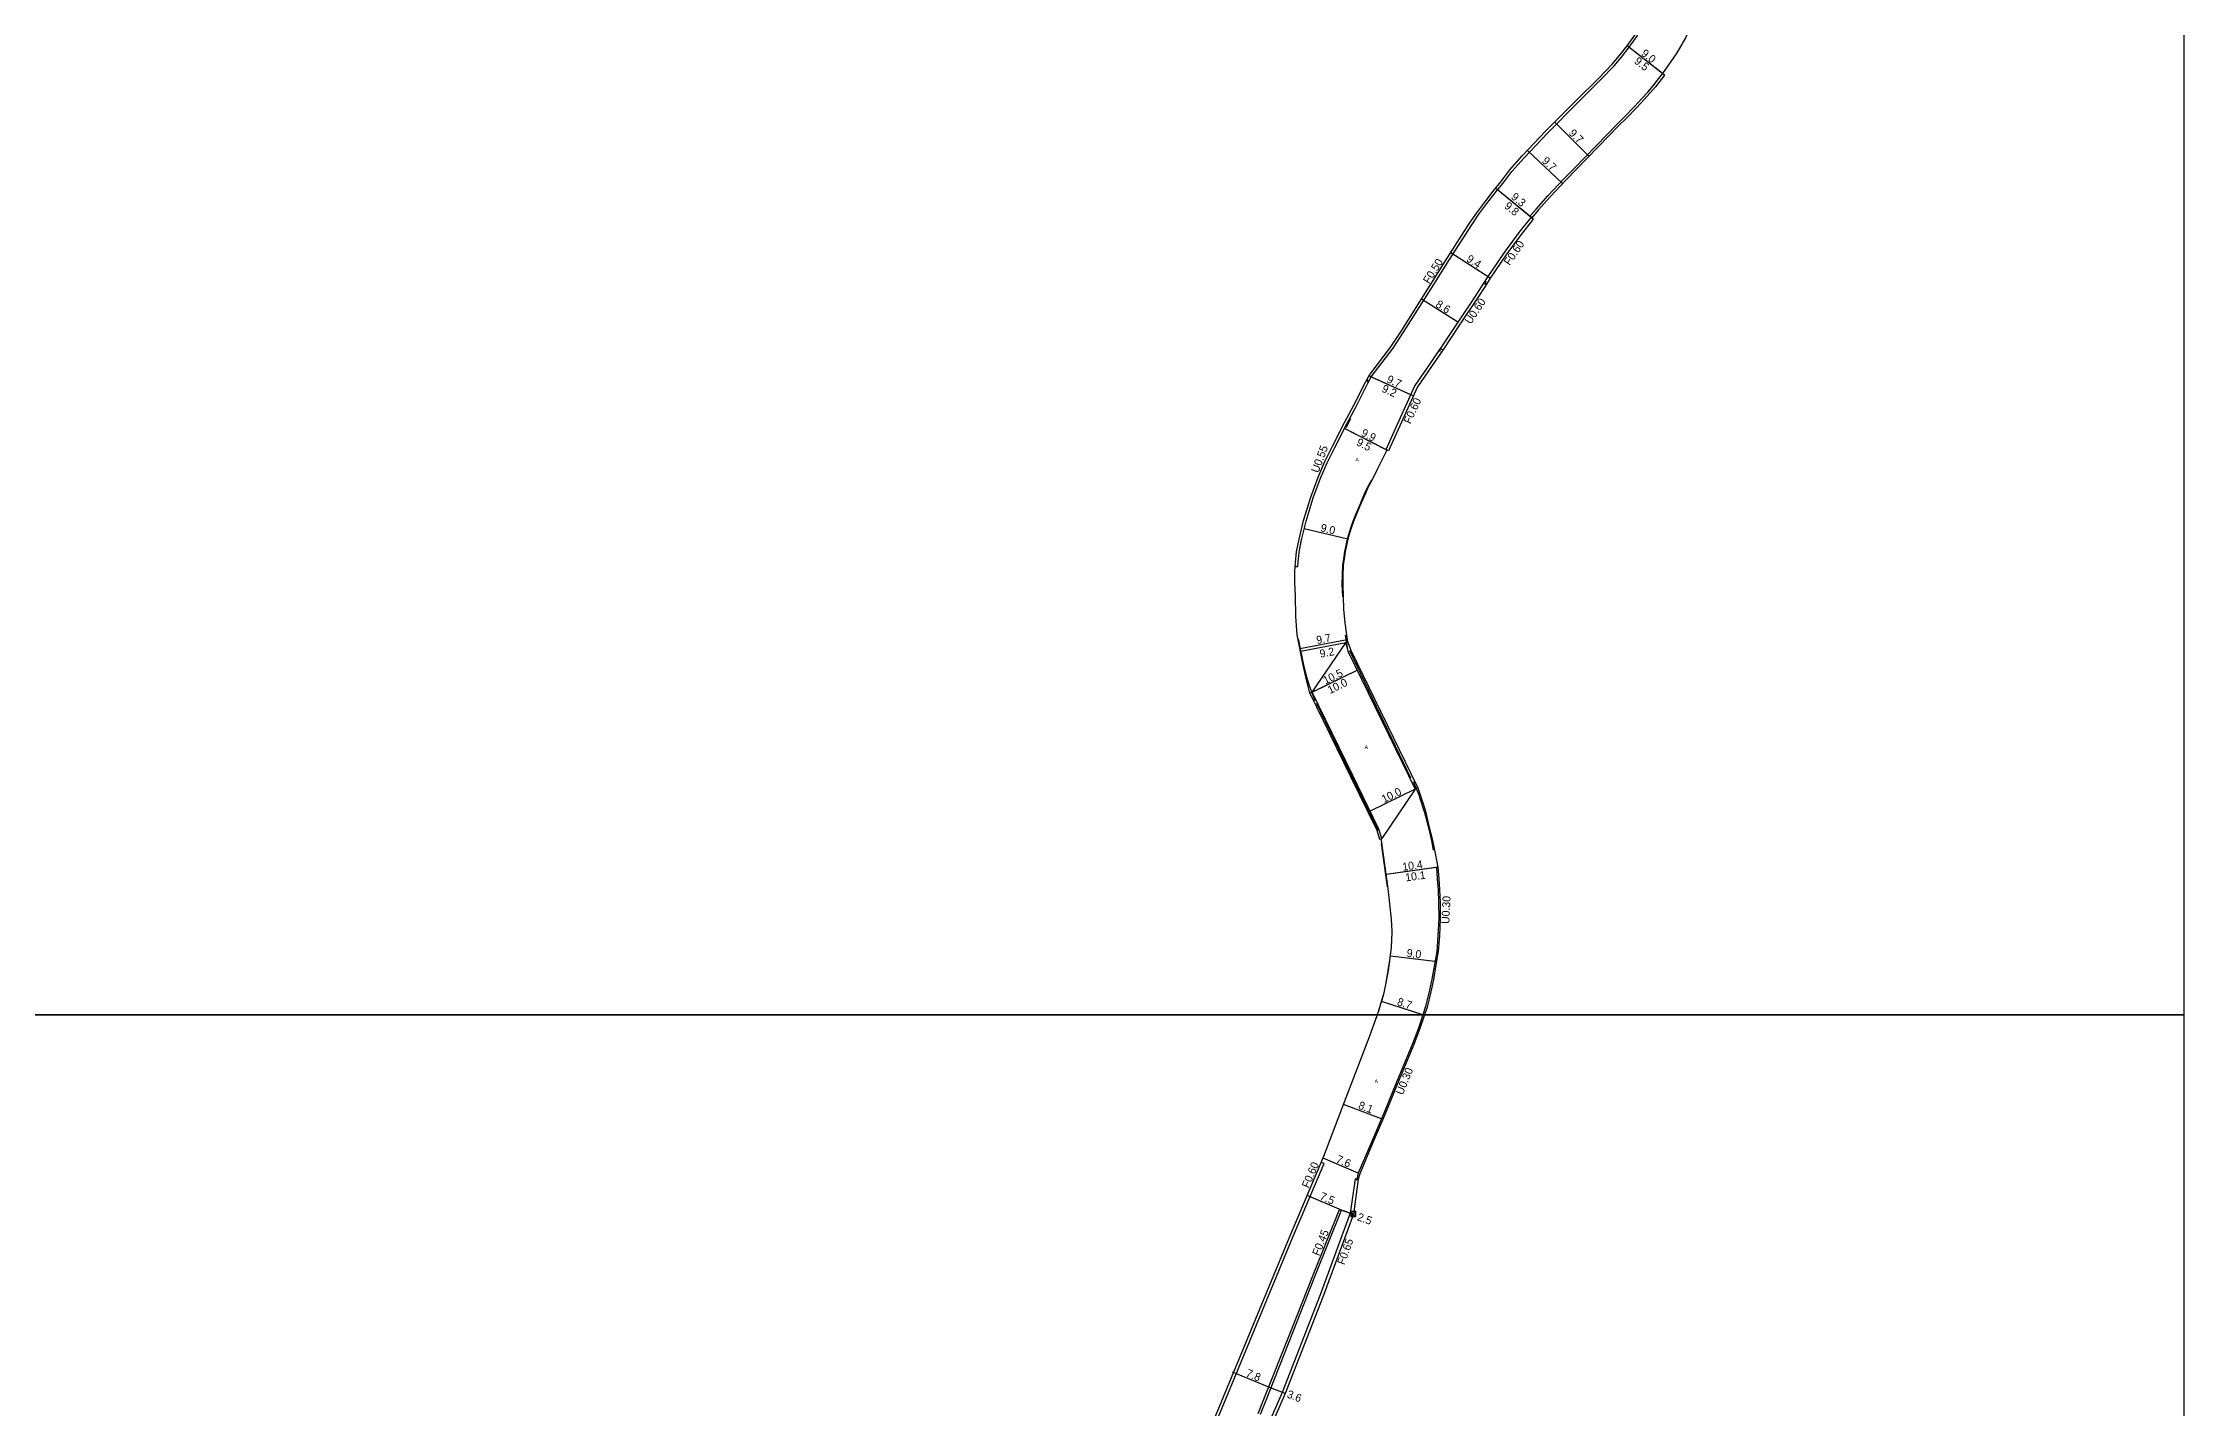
# Model space of a CAD drawing. Header units: metres. Extents: x 4000 to 8000, y -96000 to -93000.
# Drawn here: x 5171.9 to 5600, y -95478.6 to -95205.7 of the extents above; entities that cross this region are included whole.
import ezdxf

# ---------------------------------------------------------------- set-up
doc = ezdxf.new("R2010")
doc.units = ezdxf.units.M
doc.header["$LTSCALE"] = 2.5
for name, color, linetype in [('その他', 7, 'Continuous'), ('側溝・桝', 7, 'Continuous'), ('図郭', 7, 'Continuous'), ('幅員', 7, 'Continuous'), ('歩道・分離帯・安全施設', 7, 'Continuous'), ('舗装', 7, 'Continuous'), ('道路', 7, 'Continuous')]:
    doc.layers.add(name, color=color, linetype=linetype)
doc.styles.get("Standard").update_dxf_attribs({"font": ''})
doc.styles.add('YOKO_DECO', font='')
doc.styles.get('Standard').set_extended_font_data('@MS PGothic')
doc.styles.get('YOKO_DECO').set_extended_font_data('MS PGothic')

msp = doc.modelspace()

# ---------------------------------------------------------------- linework, layer by layer
at = {"layer": 'その他', "elevation": 114.05}
msp.add_lwpolyline([(5434.39, -95440.32), (5434.39, -95439.32), (5433.39, -95439.32), (5433.39, -95440.32)], close=True, dxfattribs=at)
for points in [[(5433.47, -95439.4), (5434.31, -95440.24)], [(5433.47, -95440.24), (5434.31, -95439.4)]]:
    msp.add_lwpolyline(points, dxfattribs=at)
at = {"layer": '側溝・桝'}
for points in [[(5437.48, -95272.49), (5441.83, -95266.78), (5443.92, -95263.55), (5449.5, -95254.77), (5453.1, -95249.03), (5457.57, -95242.07), (5458.98, -95240), (5460.57, -95237.85), (5462.23, -95235.69), (5463.74, -95233.84), (5465.59, -95231.45), (5468.01, -95228.68), (5472.77, -95223.7), (5478.86, -95217.57), (5483.3, -95213.13), (5486.01, -95210.32), (5487.5, -95208.58), (5489.06, -95206.59), (5490.76, -95204.2)], [(5469.55, -95240.67), (5469.42, -95240.58), (5467, -95243.65), (5463.92, -95247.83), (5460.78, -95252.44), (5459.92, -95253.77)], [(5460.41, -95254.08), (5459.92, -95253.77), (5458.04, -95256.69), (5454.76, -95261.58), (5451.28, -95266.78), (5451.76, -95267.11)], [(5451.28, -95266.78), (5451.27, -95266.79), (5449.03, -95270.07), (5446.19, -95274.22), (5441.95, -95283.47), (5440.36, -95287.05), (5440.56, -95287.14)], [(5422.27, -95310.38), (5422.78, -95310.42), (5422.84, -95309.62), (5423.06, -95307.56), (5423.53, -95305.06), (5424.42, -95301.33), (5425.86, -95296.7), (5427.35, -95292.73), (5428.64, -95289.64), (5430.16, -95286.6), (5432.59, -95281.85), (5434.43, -95278.4), (5436.76, -95273.78), (5437.48, -95272.49), (5437.03, -95272.25)], [(5450.81, -95370.5), (5450.5, -95370.53), (5450.66, -95372.84), (5450.83, -95375.01), (5450.94, -95377.48), (5450.95, -95380.75), (5450.78, -95384.2), (5450.57, -95387.32), (5450.09, -95389.94), (5449.59, -95392.9), (5449.06, -95395.37), (5448.34, -95398.37), (5447.78, -95400)], [(5447.78, -95400), (5446.88, -95402.64), (5445.71, -95405.79), (5444.05, -95409.81), (5442.38, -95413.82), (5440.04, -95419.55), (5437.29, -95425.9), (5434.87, -95431.64), (5434.86, -95431.66), (5434.56, -95432.82), (5434.87, -95432.88)], [(5372.81, -95565.31), (5373.28, -95563.67), (5375.99, -95554.89), (5378.75, -95546.1), (5380.73, -95540.1), (5382.46, -95534.92), (5383.88, -95531.4), (5389.99, -95519.87), (5394.08, -95511.55), (5399.04, -95499.58), (5406.89, -95480.48), (5421.75, -95444.55), (5428.05, -95429.75), (5427.48, -95429.5)], [(5434.56, -95432.82), (5434.24, -95432.77), (5433.27, -95439.67), (5427.27, -95456), (5419.68, -95475.47), (5417.41, -95480.68)], [(5414.88, -95479.67), (5416.01, -95476.85), (5421.36, -95463.33), (5425.91, -95451.83), (5431.1, -95438.89), (5431.54, -95439.04)]]:
    msp.add_lwpolyline(points, dxfattribs=at)
at = {"layer": '図郭'}
for points in [[(4800, -95400), (5600, -95400), (5600, -94800), (4800, -94800)], [(4800, -96000), (5600, -96000), (5600, -95400), (4800, -95400)]]:
    msp.add_lwpolyline(points, close=True, dxfattribs=at)
at = {"layer": '幅員'}
for points in [[(5496.07, -95212.16), (5488.63, -95206.31)], [(5495.69, -95211.87), (5488.63, -95206.31)], [(5481.01, -95228.41), (5474.14, -95221.59)], [(5475.7, -95233.87), (5468.71, -95227.21)], [(5469.87, -95240.95), (5462.32, -95234.78)], [(5469.55, -95240.67), (5462.32, -95234.78)], [(5461.27, -95252.76), (5453.36, -95247.67)], [(5454.76, -95261.58), (5447.5, -95256.97)], [(5437.03, -95272.25), (5445.88, -95276.3)], [(5437.48, -95272.49), (5445.88, -95276.3)], [(5440.89, -95287.3), (5432.1, -95282.81)], [(5440.56, -95287.14), (5432.1, -95282.81)], [(5432.79, -95304.94), (5424.06, -95302.86)], [(5432.68, -95325.02), (5423.19, -95326.84)], [(5432.35, -95325.66), (5423.29, -95327.39)], [(5425.21, -95335.7), (5434.66, -95331.11)], [(5425.66, -95335.49), (5434.66, -95331.11)], [(5446.24, -95354.93), (5437.27, -95359.31)], [(5450.81, -95370.5), (5440.48, -95371.95)], [(5450.5, -95370.53), (5440.48, -95371.95)], [(5450.2, -95389.32), (5441.28, -95388.27)], [(5447.78, -95400), (5439.52, -95397.37)], [(5439.51, -95420.78), (5431.92, -95417.91)], [(5434.86, -95431.66), (5427.84, -95428.67)], [(5431.54, -95439.04), (5424.67, -95436.12)], [(5433.87, -95439.87), (5431.54, -95439.04)], [(5416.97, -95474.41), (5409.73, -95471.45)], [(5420.27, -95475.72), (5416.97, -95474.41)]]:
    msp.add_lwpolyline(points, dxfattribs=at)
at = {"layer": '歩道・分離帯・安全施設'}
for points, elevation in [([(5469.32, -95240.23), (5470.41, -95238.96), (5472.86, -95236.22), (5475.93, -95232.98), (5478.09, -95230.75), (5482.37, -95226.39), (5484.62, -95224.07), (5486.48, -95222.14), (5487.99, -95220.66), (5490.17, -95218.37), (5491.59, -95216.88), (5492.74, -95215.61), (5493.83, -95214.34), (5495.64, -95211.98)], 123.29), ([(5460.37, -95253.75), (5460.38, -95253.36)], 121.89), ([(5451.25, -95267.45), (5451.25, -95266.94)], 120.67), ([(5436.66, -95272.92), (5436.79, -95273.66)], 120.22), ([(5432.43, -95282.61), (5433.38, -95280.84)], 120.24), ([(5431.76, -95316.47), (5431.67, -95313.91), (5431.7, -95312.1), (5431.79, -95310.21), (5432.02, -95308.41), (5432.19, -95307.37), (5432.31, -95306.78), (5432.72, -95304.92), (5433.12, -95303.5), (5433.45, -95302.49), (5433.85, -95301.35), (5434.37, -95300.01), (5435.24, -95297.98), (5436.28, -95295.54), (5436.8, -95294.45), (5437.6, -95293.04)], 118.31), ([(5422.84, -95324.86), (5423.94, -95330.11), (5424.49, -95332.43), (5425.12, -95334.38), (5426.17, -95337.16)], 118.77), ([(5432.74, -95326.55), (5432.32, -95324.11)], 118.21), ([(5445.41, -95352.68), (5433.15, -95327.27)], 117.94), ([(5426.5, -95337.68), (5438.8, -95363.15)], 118.41), ([(5449.94, -95367.06), (5449.56, -95365.21), (5449.16, -95363.4), (5448.72, -95361.62), (5448.19, -95359.66), (5447.8, -95358.41), (5447.53, -95357.57), (5447.27, -95356.81), (5447.08, -95356.24), (5446.71, -95355.3), (5445.9, -95353.42)], 117.81), ([(5439.48, -95365.79), (5440.66, -95374.43)], 117.39), ([(5441.61, -95383.5), (5441.44, -95386.46), (5441.19, -95388.66), (5440.83, -95391.17), (5440.33, -95393.96), (5439.99, -95395.6), (5439.77, -95396.42), (5439.57, -95397.08), (5438.9, -95399.17)], 116.86), ([(5434.65, -95432.9), (5434.4, -95433.02)], 115.31), ([(5415.3, -95479.84), (5416.44, -95477.02), (5421.78, -95463.49), (5426.34, -95452), (5431.54, -95439.04), (5431.69, -95439.09), (5433.87, -95439.87)], 102.79), ([(5415.3, -95479.84), (5416.44, -95477.02), (5421.78, -95463.49), (5426.34, -95452), (5431.54, -95439.04), (5431.69, -95439.09), (5433.87, -95439.87)], 102.81)]:
    msp.add_lwpolyline(points, dxfattribs=dict(at, elevation=elevation))
msp.add_lwpolyline([(5416.44, -95477.02), (5421.78, -95463.49), (5426.34, -95452), (5431.54, -95439.04)], dxfattribs=at)
at = {"layer": '舗装'}
for points, elevation in [([(5425.66, -95335.49), (5432.35, -95325.66)], 117.61), ([(5446.24, -95354.93), (5439.6, -95364.74)], 117.3)]:
    msp.add_lwpolyline(points, dxfattribs=dict(at, elevation=elevation))
at = {"layer": '道路'}
for points, elevation in [([(5516.36, -95172.27), (5516.11, -95172.18), (5515.54, -95173.67), (5514.75, -95175.56), (5513.98, -95177.32), (5512.9, -95179.55), (5512.03, -95181.34), (5511.12, -95183.15), (5510.17, -95185.02), (5507.47, -95190.35), (5504.57, -95196.31), (5502.88, -95199.67), (5501.51, -95202), (5500.31, -95204.69), (5498.54, -95207.73), (5496.79, -95210.32), (5495.69, -95211.87), (5496.07, -95212.16)], 127.83), ([(5438.68, -95400), (5438.95, -95399.18), (5439.61, -95397.1), (5439.81, -95396.43), (5440.03, -95395.61), (5440.38, -95393.97), (5440.87, -95391.17), (5441.23, -95388.66), (5441.49, -95386.46), (5441.65, -95383.64), (5441.65, -95383.5), (5441.65, -95383.32), (5441.52, -95380.91), (5440.87, -95374.73), (5439.59, -95365.63), (5439.47, -95364.78), (5439.6, -95364.74), (5439.01, -95362.9), (5433.72, -95352.04), (5425.66, -95335.49), (5425.21, -95335.7), (5424.88, -95334.38), (5424.37, -95332.45), (5423.82, -95330.14), (5422.65, -95324.02), (5422.41, -95320.37), (5422.29, -95316.28), (5422.2, -95313.64), (5422.19, -95311.33), (5422.33, -95309.58), (5422.55, -95307.48), (5423.03, -95304.95), (5423.93, -95301.19), (5425.38, -95296.53), (5426.88, -95292.54), (5428.18, -95289.43), (5429.71, -95286.37), (5432.14, -95281.61), (5433.98, -95278.16), (5436.31, -95273.54), (5437.06, -95272.2), (5441.41, -95266.49), (5443.49, -95263.27), (5449.06, -95254.5), (5452.67, -95248.75), (5457.14, -95241.79), (5458.57, -95239.7), (5460.16, -95237.55), (5461.83, -95235.37), (5463.34, -95233.53), (5465.19, -95231.13), (5467.64, -95228.34), (5472.4, -95223.34), (5478.49, -95217.21), (5482.94, -95212.77), (5485.63, -95209.97), (5487.1, -95208.25), (5488.65, -95206.29), (5490.34, -95203.92)], 115.34), ([(5496.07, -95212.16), (5494.28, -95214.51), (5493.18, -95215.79), (5492.03, -95217.07), (5490.6, -95218.56), (5488.42, -95220.85), (5486.91, -95222.34), (5485.05, -95224.26), (5482.8, -95226.59), (5478.52, -95230.95), (5476.36, -95233.17), (5473.3, -95236.41), (5470.85, -95239.14), (5469.55, -95240.67), (5469.87, -95240.95), (5467.46, -95244), (5464.4, -95248.17), (5461.27, -95252.76), (5460.41, -95254.08)], 125.69), ([(5460.41, -95254.08), (5458.53, -95257.01), (5455.25, -95261.91), (5451.75, -95267.12), (5449.51, -95270.4), (5446.7, -95274.51), (5442.48, -95283.71), (5440.89, -95287.3), (5440.56, -95287.14), (5438.64, -95291), (5437.67, -95293.08), (5436.87, -95294.49), (5436.36, -95295.57), (5435.32, -95298.01), (5434.44, -95300.04), (5433.92, -95301.38), (5433.53, -95302.52), (5433.2, -95303.53), (5432.79, -95304.94), (5432.39, -95306.8), (5432.26, -95307.39), (5432.1, -95308.42), (5431.87, -95310.22), (5431.78, -95312.11), (5431.75, -95313.91), (5431.84, -95316.47), (5431.9, -95318.95), (5432.15, -95321.68), (5432.68, -95325.02)], 121.07), ([(5432.68, -95325.02), (5432.35, -95325.66), (5432.87, -95327.44), (5446.24, -95354.93), (5446.71, -95354.46)], 117.38), ([(5446.24, -95354.93), (5439.6, -95364.74), (5439.01, -95362.9), (5433.72, -95352.04), (5425.66, -95335.49), (5432.35, -95325.66), (5432.87, -95327.44), (5446.24, -95354.93)], 117.3), ([(5446.71, -95354.46), (5448.22, -95359.02), (5449.06, -95362.59), (5449.58, -95364.53), (5450.03, -95366.79), (5450.81, -95370.5), (5450.97, -95372.81), (5451.14, -95374.99), (5451.25, -95377.47), (5451.26, -95380.75), (5451.09, -95384.22), (5450.87, -95387.36), (5450.39, -95389.99), (5449.89, -95392.96), (5449.37, -95395.44), (5448.64, -95398.46), (5448.11, -95400)], 117.05), ([(5406.32, -95480.25), (5421.18, -95444.32), (5428, -95428.28), (5432.12, -95417.38), (5437.18, -95404.21), (5438.62, -95400.17), (5438.68, -95400)], 109.76), ([(5448.11, -95400), (5447.17, -95402.74), (5446, -95405.91), (5444.34, -95409.92), (5442.67, -95413.94), (5440.32, -95419.67), (5437.58, -95426.02), (5435.15, -95431.76), (5434.87, -95432.88), (5433.89, -95439.82), (5427.87, -95456.22), (5420.27, -95475.72), (5416.67, -95483.98)], 116.11)]:
    msp.add_lwpolyline(points, dxfattribs=dict(at, elevation=elevation))
for points, elevation in [([(5432.68, -95325.02), (5432.35, -95325.66), (5432.87, -95327.44), (5446.24, -95354.93), (5446.71, -95354.46), (5433.47, -95327.21)], 117.59), ([(5425.21, -95335.7), (5433.27, -95352.26), (5438.55, -95363.08), (5439.13, -95364.89), (5439.6, -95364.74), (5439.01, -95362.9), (5433.72, -95352.04), (5425.66, -95335.49)], 117.81)]:
    msp.add_lwpolyline(points, close=True, dxfattribs=dict(at, elevation=elevation))

# ---------------------------------------------------------------- texts
at = {"layer": '側溝・桝'}
for s, rotation, p in [('F0.60', 55.7253, (5465.15, -95250.35)), ('F0.50', 57.931, (5449.06, -95254.03)), ('U0.60', 56.2055, (5457.35, -95262.09)), ('F0.60', 65.374, (5445.29, -95282.02)), ('U0.55', 69.383, (5426.89, -95291.8)), ('U0.30', 87.25, (5453.06, -95381.86)), ('U0.30', 67.7315, (5443.77, -95416.14)), ('F0.60', 66.958, (5424.97, -95434.77)), ('F0.45', 68.142, (5427.06, -95448.31)), ('F0.65', 69.8455, (5432.09, -95450.1))]:
    msp.add_text(s, height=1.6, rotation=rotation, dxfattribs=at).set_placement(p)
at = {"layer": '幅員'}
for s, rotation, p in [('9.5', 321.8569, (5489.91, -95209.66)), ('9.0', 321.7879, (5491.29, -95208.1)), ('9.7', 315.1987, (5476.86, -95223.93)), ('9.7', 316.3681, (5471.46, -95229.49)), ('9.8', 320.7281, (5463.93, -95238.59)), ('9.3', 320.8034, (5465.28, -95236.77)), ('9.4', 327.2446, (5456.35, -95249.3)), ('8.6', 327.5937, (5450.18, -95258.38)), ('9.2', 335.6179, (5439.43, -95275.4)), ('9.7', 335.374, (5440.41, -95273.52)), ('9.5', 332.9012, (5434.35, -95286.07)), ('9.9', 332.9286, (5435.28, -95284.18)), ('9.0', 346.6265, (5427.22, -95303.35)), ('9.7', 10.84, (5426.65, -95325.92)), ('9.2', 10.84, (5427.33, -95328.64)), ('10.5', 25.9171, (5428.3, -95334)), ('10.0', 25.9153, (5429.21, -95335.9)), ('10.0', 26.0131, (5440.01, -95357.7)), ('10.4', 7.9875, (5443.8, -95371.23)), ('10.1', 8.1045, (5444.39, -95373.36)), ('9.0', 353.3148, (5444.48, -95388.4)), ('8.7', 342.3393, (5442.51, -95398.06)), ('8.1', 339.3167, (5434.75, -95418.71)), ('7.6', 336.958, (5430.29, -95429.45)), ('7.5', 336.958, (5427.04, -95436.85)), ('2.5', 340.3408, (5434.52, -95441.03)), ('7.8', 337.7546, (5412.27, -95472.22)), ('3.6', 338.4157, (5420.45, -95476.44))]:
    msp.add_text(s, height=1.6, rotation=rotation, dxfattribs=at).set_placement(p)
at = {"layer": '舗装', "style": 'YOKO_DECO'}
for p in [(5434.3, -95289.4, 118.67), (5436.13, -95346.86, 117.21), (5438.13, -95413.66, 115.02)]:
    msp.add_text('A', height=0.75, dxfattribs=at).set_placement(p)

doc.saveas('drawing.dxf')
